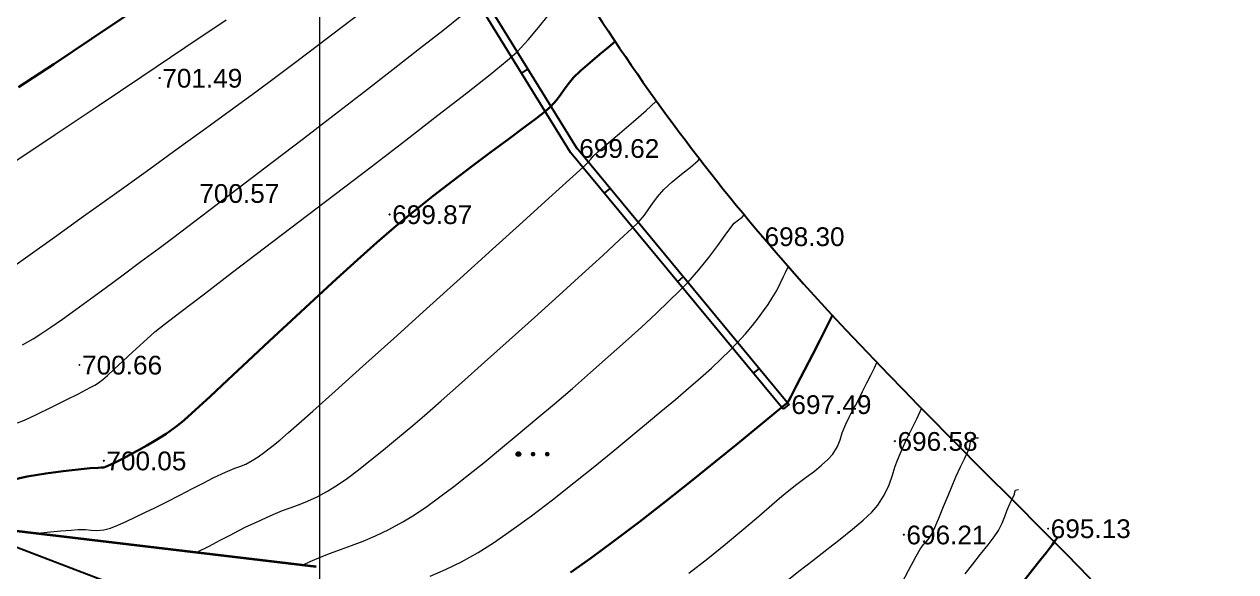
# Model space of a CAD drawing. Header units: feet. Extents: x 3381 to 1374491, y 675186 to 8751562.
# Drawn here: x 686647.5 to 686712.2, y 4376210.6 to 4376239.9 of the extents above; entities that cross this region are included whole.
import ezdxf

# ---------------------------------------------------------------- set-up
doc = ezdxf.new("R2010")
doc.units = ezdxf.units.FT
doc.header["$MEASUREMENT"] = 0
doc.header["$PDMODE"] = 34
doc.header["$PDSIZE"] = 0.01
doc.layers.get('0').update_dxf_attribs({"linetype": 'CONTINUOUS'})
for name, color, linetype in [('0_Point_Height', 2, 'CONTINUOUS'), ('0_Point_Point', 7, 'CONTINUOUS'), ('col bitkisi', 7, 'CONTINUOUS')]:
    doc.layers.add(name, color=color, linetype=linetype)
for name, color, linetype, lineweight in [('ANA HORIZONTAL', 24, 'CONTINUOUS', 30), ('das hasar', 5, 'CONTINUOUS', 0), ('HORIZANTAL', 24, 'CONTINUOUS', 13), ('km setka', 170, 'CONTINUOUS', 15)]:
    doc.layers.add(name, color=color, linetype=linetype, lineweight=lineweight)
doc.styles.get("Standard").update_dxf_attribs({"font": 'arial.ttf', "height": 2.5})
doc.linetypes.add('FENCELINE2', pattern='A,6.35,-2.54,[132,ltypeshp.shx,S=2.54,R=0,X=-2.54,Y=0],-2.54,25.4', length=36.83)

msp = doc.modelspace()

# ---------------------------------------------------------------- hatches: boundary and pattern name
at = {"layer": 'col bitkisi', "ltscale": 1.5}
h = msp.add_hatch(color=256, dxfattribs=at)
edge = h.paths.add_edge_path()
edge.add_arc((686673.92, 4376216.908), 0.125, 0, 360)
h = msp.add_hatch(color=256, dxfattribs=at)
edge = h.paths.add_edge_path()
edge.add_arc((686674.703, 4376216.908), 0.125, 0, 360)
h = msp.add_hatch(color=256, dxfattribs=at)
edge = h.paths.add_edge_path()
edge.add_arc((686675.461, 4376216.908), 0.125, 0, 360)

# ---------------------------------------------------------------- linework, layer by layer
at = {"linetype": 'Continuous'}
for p, q in [((686674.422, 4376237.481), (686674.088, 4376237.26)), ((686678.808, 4376231.103), (686678.503, 4376230.844)), ((686682.726, 4376226.37), (686682.422, 4376226.111)), ((686686.768, 4376221.488), (686686.463, 4376221.229)), ((686688.36, 4376219.565, 697.485), (686688.052, 4376219.31, 697.485))]:
    msp.add_line(p, q, dxfattribs=at)
at = {"linetype": 'Continuous', "elevation": 697.485}
for points in [[(686688.052, 4376219.31), (686676.707, 4376233.014), (686667.822, 4376247.422), (686656.011, 4376267.451), (686645.991, 4376284.39), (686634.865, 4376302.525), (686622.519, 4376323.073)], [(686688.36, 4376219.565), (686677.033, 4376233.247), (686668.165, 4376247.628), (686656.356, 4376267.654), (686646.334, 4376284.596), (686635.207, 4376302.732), (686622.862, 4376323.279)]]:
    msp.add_lwpolyline(points, dxfattribs=at)
msp.add_lwpolyline([(686561.888, 4376144.109), (686604.888, 4376228.109), (686685.888, 4376197.109), (686653.888, 4376116.109)], close=True)
at = {"linetype": 'Continuous'}
msp.add_open_spline([(686613.86, 4376350.079), (686615.681, 4376346.609), (686621.987, 4376334.591), (686631.884, 4376316.609), (686645.879, 4376297.345), (686656.65, 4376277.147), (686667.613, 4376259.262), (686676.741, 4376241.858), (686690.156, 4376223.337), (686706.755, 4376209.048), (686718.29, 4376194.211), (686726.22, 4376183.729), (686737.538, 4376171.81), (686745.787, 4376161.118), (686750.231, 4376155.358)], degree=3, knots=[0, 0, 0, 0, 11.75951, 40.72321, 61.46233, 83.054979, 109.290717, 124.392744, 141.962718, 177.533008, 189.558821, 198.276488, 216.955448, 238.768866, 238.768866, 238.768866, 238.768866], dxfattribs=at)
at = {"layer": '0_Point_Point'}
for p in [(686654.771, 4376236.999, 701.493), (686677.033, 4376233.247, 699.617), (686667.047, 4376229.712, 699.872), (686686.927, 4376228.536, 698.303), (686650.49, 4376221.676, 700.658), (686688.36, 4376219.565, 697.485), (686694.026, 4376217.601, 696.581), (686651.788, 4376216.558, 700.055), (686702.206, 4376212.939, 695.126), (686694.502, 4376212.604, 696.212)]:
    msp.add_point(p, dxfattribs=at)
at = {"layer": 'ANA HORIZONTAL', "color": 16, "lineweight": 30}
for points, elevation in [([(686647.234, 4376236.504), (686649.118, 4376237.743), (686651.134, 4376239.086), (686653.23, 4376240.496)], 702.5), ([(686646.672, 4376215.49), (686647.687, 4376215.707), (686648.683, 4376215.877), (686649.612, 4376216.004), (686650.423, 4376216.094), (686651.066, 4376216.153), (686651.493, 4376216.184), (686651.652, 4376216.194), (686651.72, 4376216.192), (686651.787, 4376216.192), (686651.88, 4376216.228), (686652.008, 4376216.285), (686652.158, 4376216.356), (686652.46, 4376216.502), (686652.851, 4376216.701), (686653.27, 4376216.925), (686653.637, 4376217.125), (686654.074, 4376217.363), (686654.57, 4376217.65), (686655.117, 4376217.997), (686655.705, 4376218.414), (686656.081, 4376218.728), (686656.681, 4376219.266), (686657.47, 4376219.993), (686658.413, 4376220.872), (686659.475, 4376221.866), (686660.62, 4376222.938), (686661.813, 4376224.053), (686663.019, 4376225.175), (686664.202, 4376226.265), (686665.328, 4376227.289), (686666.362, 4376228.209), (686667.267, 4376228.99), (686668.292, 4376229.835), (686669.355, 4376230.68), (686670.426, 4376231.51), (686671.476, 4376232.308), (686672.475, 4376233.057), (686673.393, 4376233.74), (686674.199, 4376234.341), (686674.865, 4376234.843), (686675.36, 4376235.23), (686675.654, 4376235.484), (686675.958, 4376235.816), (686676.174, 4376236.106), (686676.359, 4376236.383), (686676.571, 4376236.677), (686676.866, 4376237.02), (686677.243, 4376237.383), (686677.728, 4376237.809), (686678.246, 4376238.247), (686678.723, 4376238.646), (686679.082, 4376238.956)], 700), ([(686676.697, 4376210.587), (686677.796, 4376211.355), (686679.042, 4376212.274), (686680.384, 4376213.296), (686681.767, 4376214.375), (686683.139, 4376215.462), (686684.447, 4376216.512), (686685.637, 4376217.478), (686686.657, 4376218.312), (686687.453, 4376218.967), (686687.972, 4376219.397), (686688.161, 4376219.554), (686688.228, 4376219.613), (686688.28, 4376219.662), (686688.333, 4376219.73), (686688.459, 4376219.972), (686688.773, 4376220.581), (686689.193, 4376221.395), (686689.633, 4376222.251), (686690.009, 4376222.986), (686690.237, 4376223.437), (686690.404, 4376223.758), (686690.539, 4376224.006), (686690.661, 4376224.259), (686690.686, 4376224.324)], 697.5), ([(686700.87, 4376210.092), (686701.361, 4376210.721), (686701.78, 4376211.252), (686702.091, 4376211.643), (686702.257, 4376211.853), (686702.429, 4376212.082), (686702.569, 4376212.269), (686702.677, 4376212.415)], 695)]:
    msp.add_lwpolyline(points, dxfattribs=dict(at, elevation=elevation))
at = {"layer": 'col bitkisi', "lineweight": 13, "ltscale": 1.5}
msp.add_circle((686673.92, 4376216.908), 0.125, dxfattribs=at)
at = {"layer": 'das hasar', "color": 0, "linetype": 'FENCELINE2', "lineweight": 35, "ltscale": 0.35, "elevation": 696.134}
msp.add_lwpolyline([(686605.977, 4376217.704), (686663.125, 4376210.914)], dxfattribs=at)
at = {"layer": 'HORIZANTAL', "color": 16, "linetype": 'Continuous', "lineweight": 20}
for points, elevation in [([(686646.53, 4376226.623), (686647.735, 4376227.485), (686649.146, 4376228.496), (686650.705, 4376229.614), (686652.356, 4376230.799), (686654.04, 4376232.011), (686655.7, 4376233.209), (686657.28, 4376234.352), (686658.72, 4376235.399), (686659.965, 4376236.309), (686660.956, 4376237.043), (686662.089, 4376237.894), (686663.271, 4376238.786), (686664.465, 4376239.693), (686665.637, 4376240.588)], 701.5), ([(686647.032, 4376232.533), (686649.191, 4376233.981), (686651.477, 4376235.514), (686653.813, 4376237.081), (686656.119, 4376238.628), (686658.317, 4376240.103)], 702), ([(686647.186, 4376218.576), (686647.554, 4376218.73), (686648.2, 4376219.033), (686648.989, 4376219.414), (686649.781, 4376219.804), (686650.441, 4376220.134), (686650.83, 4376220.335), (686651.095, 4376220.478), (686651.3, 4376220.593), (686651.499, 4376220.718), (686651.742, 4376220.893), (686651.99, 4376221.105), (686652.346, 4376221.439), (686652.793, 4376221.866), (686653.315, 4376222.359), (686653.896, 4376222.891), (686654.518, 4376223.432), (686655.016, 4376223.829), (686655.917, 4376224.527), (686657.155, 4376225.475), (686658.663, 4376226.626), (686660.373, 4376227.929), (686662.22, 4376229.335), (686664.135, 4376230.796), (686666.052, 4376232.262), (686667.905, 4376233.683), (686669.626, 4376235.011), (686671.148, 4376236.196), (686672.405, 4376237.189), (686673.329, 4376237.941), (686673.854, 4376238.403), (686674.446, 4376239.032), (686675.001, 4376239.692), (686675.503, 4376240.339)], 700.5), ([(686647.443, 4376222.744), (686648.013, 4376223.065), (686648.428, 4376223.331), (686648.952, 4376223.688), (686649.576, 4376224.124), (686650.286, 4376224.633), (686651.072, 4376225.203), (686651.923, 4376225.825), (686652.825, 4376226.492), (686653.768, 4376227.192), (686654.741, 4376227.918), (686655.522, 4376228.505), (686656.57, 4376229.297), (686657.835, 4376230.256), (686659.267, 4376231.346), (686660.819, 4376232.53), (686662.441, 4376233.771), (686664.084, 4376235.032), (686665.699, 4376236.276), (686667.237, 4376237.467), (686668.648, 4376238.567), (686669.885, 4376239.539), (686670.897, 4376240.347)], 701), ([(686648.271, 4376212.679), (686648.77, 4376212.742), (686649.488, 4376212.813), (686650.048, 4376212.856), (686650.415, 4376212.881), (686650.8, 4376212.88), (686651.105, 4376212.845), (686651.405, 4376212.822), (686651.779, 4376212.861), (686652.141, 4376212.958), (686652.536, 4376213.11), (686652.973, 4376213.307), (686653.462, 4376213.54), (686654.013, 4376213.801), (686654.517, 4376214.043), (686655.149, 4376214.359), (686655.84, 4376214.712), (686656.523, 4376215.064), (686657.132, 4376215.379), (686657.597, 4376215.619), (686657.852, 4376215.749), (686658.093, 4376215.862), (686658.285, 4376215.949), (686658.529, 4376216.056), (686658.773, 4376216.151), (686659.05, 4376216.251), (686659.363, 4376216.38), (686659.712, 4376216.562), (686660.021, 4376216.761), (686660.365, 4376217.012), (686660.749, 4376217.313), (686661.176, 4376217.662), (686661.651, 4376218.058), (686662.082, 4376218.435), (686662.938, 4376219.2), (686664.14, 4376220.278), (686665.608, 4376221.599), (686667.262, 4376223.089), (686669.022, 4376224.678), (686670.81, 4376226.293), (686672.545, 4376227.862), (686674.149, 4376229.313), (686675.541, 4376230.574), (686676.643, 4376231.573), (686677.374, 4376232.238), (686677.654, 4376232.496), (686677.784, 4376232.662), (686677.914, 4376232.828), (686678.144, 4376233.03), (686678.651, 4376233.463), (686679.327, 4376234.038), (686680.06, 4376234.667), (686680.743, 4376235.264), (686681.264, 4376235.74), (686681.291, 4376235.769)], 699.5), ([(686656.759, 4376211.67), (686657.406, 4376211.995), (686658.003, 4376212.305), (686658.531, 4376212.585), (686658.989, 4376212.825), (686659.374, 4376213.019), (686659.817, 4376213.229), (686660.163, 4376213.388), (686660.512, 4376213.542), (686660.961, 4376213.739), (686661.332, 4376213.889), (686661.74, 4376214.036), (686662.183, 4376214.197), (686662.663, 4376214.388), (686663.18, 4376214.626), (686663.734, 4376214.925), (686664.244, 4376215.245), (686664.794, 4376215.629), (686665.388, 4376216.074), (686666.03, 4376216.578), (686666.723, 4376217.14), (686667.471, 4376217.759), (686668.278, 4376218.432), (686668.913, 4376218.974), (686669.802, 4376219.753), (686670.889, 4376220.716), (686672.118, 4376221.812), (686673.432, 4376222.991), (686674.777, 4376224.202), (686676.094, 4376225.395), (686677.328, 4376226.517), (686678.423, 4376227.518), (686679.323, 4376228.348), (686679.971, 4376228.954), (686680.311, 4376229.288), (686680.645, 4376229.677), (686680.888, 4376230.007), (686681.099, 4376230.318), (686681.342, 4376230.648), (686681.679, 4376231.035), (686682.129, 4376231.458), (686682.63, 4376231.864), (686683.115, 4376232.243), (686683.519, 4376232.587), (686683.595, 4376232.676)], 699), ([(686662.425, 4376210.997), (686662.81, 4376211.167), (686663.393, 4376211.423), (686663.89, 4376211.625), (686664.429, 4376211.822), (686665.01, 4376212.03), (686665.632, 4376212.265), (686666.297, 4376212.542), (686667.005, 4376212.878), (686667.756, 4376213.289), (686668.375, 4376213.672), (686669.031, 4376214.116), (686669.728, 4376214.619), (686670.467, 4376215.18), (686671.253, 4376215.797), (686672.087, 4376216.47), (686672.972, 4376217.197), (686673.91, 4376217.976), (686674.906, 4376218.806), (686675.846, 4376219.598), (686676.808, 4376220.423), (686677.773, 4376221.263), (686678.722, 4376222.1), (686679.635, 4376222.917), (686680.491, 4376223.696), (686681.272, 4376224.42), (686681.958, 4376225.07), (686682.53, 4376225.629), (686682.967, 4376226.079), (686683.555, 4376226.747), (686684.095, 4376227.42), (686684.57, 4376228.053), (686684.964, 4376228.598), (686685.261, 4376229.01), (686685.443, 4376229.243), (686685.666, 4376229.427), (686685.861, 4376229.559), (686685.976, 4376229.695)], 698.5), ([(686669.214, 4376210.389), (686670.024, 4376210.74), (686670.878, 4376211.156), (686671.778, 4376211.652), (686672.598, 4376212.171), (686673.557, 4376212.839), (686674.615, 4376213.618), (686675.734, 4376214.474), (686676.874, 4376215.37), (686677.997, 4376216.269), (686679.064, 4376217.136), (686680.034, 4376217.934), (686680.871, 4376218.627), (686681.533, 4376219.18), (686682.304, 4376219.827), (686683.008, 4376220.428), (686683.648, 4376220.987), (686684.228, 4376221.507), (686684.748, 4376221.992), (686685.213, 4376222.445), (686685.624, 4376222.87), (686686.045, 4376223.337), (686686.415, 4376223.775), (686686.737, 4376224.183), (686687.015, 4376224.56), (686687.254, 4376224.903), (686687.458, 4376225.213), (686687.714, 4376225.652), (686687.921, 4376226.06), (686688.076, 4376226.395), (686688.176, 4376226.612), (686688.257, 4376226.766), (686688.321, 4376226.889), (686688.336, 4376226.928)], 698), ([(686683.023, 4376210.55), (686684.03, 4376211.33), (686684.979, 4376212.098), (686685.853, 4376212.828), (686686.635, 4376213.497), (686687.309, 4376214.081), (686687.857, 4376214.554), (686688.263, 4376214.893), (686688.793, 4376215.305), (686689.282, 4376215.673), (686689.723, 4376216.006), (686690.11, 4376216.317), (686690.438, 4376216.615), (686690.7, 4376216.913), (686690.954, 4376217.319), (686691.095, 4376217.676), (686691.214, 4376218.051), (686691.4, 4376218.512), (686691.583, 4376218.887), (686691.748, 4376219.204), (686691.91, 4376219.509), (686692.088, 4376219.846), (686692.298, 4376220.262), (686692.526, 4376220.715), (686692.737, 4376221.133), (686692.924, 4376221.512), (686693.059, 4376221.804)], 697), ([(686688.163, 4376210.076), (686688.892, 4376210.65), (686689.642, 4376211.232), (686690.386, 4376211.808), (686691.1, 4376212.366), (686691.755, 4376212.895), (686692.327, 4376213.381), (686692.788, 4376213.813), (686693.112, 4376214.179), (686693.456, 4376214.722), (686693.71, 4376215.269), (686693.893, 4376215.778), (686694.027, 4376216.204), (686694.13, 4376216.504), (686694.255, 4376216.804), (686694.352, 4376217.043), (686694.481, 4376217.342), (686694.65, 4376217.695), (686694.913, 4376218.231), (686695.204, 4376218.825), (686695.45, 4376219.342)], 696.5), ([(686694.214, 4376209.683), (686694.756, 4376210.701), (686695.16, 4376211.463), (686695.372, 4376211.841), (686695.549, 4376212.075), (686695.701, 4376212.249), (686695.846, 4376212.426), (686696.006, 4376212.67), (686696.16, 4376212.989), (686696.375, 4376213.494), (686696.623, 4376214.103), (686696.877, 4376214.735), (686697.109, 4376215.308), (686697.292, 4376215.74), (686697.519, 4376216.226), (686697.733, 4376216.658), (686697.904, 4376217.004), (686698.002, 4376217.23), (686698.038, 4376217.427), (686698.05, 4376217.593), (686698.107, 4376217.717), (686698.305, 4376217.782), (686698.488, 4376217.785)], 696), ([(686697.77, 4376210.514), (686698.175, 4376211.033), (686698.597, 4376211.559), (686698.995, 4376212.057), (686699.328, 4376212.49), (686699.553, 4376212.824), (686699.753, 4376213.218), (686699.898, 4376213.577), (686700.007, 4376213.888), (686700.103, 4376214.138), (686700.235, 4376214.418), (686700.348, 4376214.648), (686700.407, 4376214.775), (686700.429, 4376214.893), (686700.452, 4376214.984), (686700.535, 4376215.005), (686700.615, 4376215.013)], 695.5)]:
    msp.add_lwpolyline(points, dxfattribs=dict(at, elevation=elevation))
at = {"layer": 'km setka', "flags": 128}
msp.add_lwpolyline([(686663.306, 4376427.956), (686663.306, 4375972.172)], dxfattribs=at)

# ---------------------------------------------------------------- texts
at = {"layer": '0_Point_Height', "color": 0}
for s, p in [('701.49', (686654.907, 4376236.485, 701.493)), ('699.62', (686677.169, 4376232.733, 699.617)), ('700.57', (686656.884, 4376230.33, 700.574)), ('699.87', (686667.183, 4376229.198, 699.872)), ('698.30', (686687.063, 4376228.022, 698.303)), ('700.66', (686650.626, 4376221.162, 700.658)), ('697.49', (686688.496, 4376219.051, 697.485)), ('696.58', (686694.162, 4376217.087, 696.581)), ('700.05', (686651.924, 4376216.044, 700.055)), ('695.13', (686702.342, 4376212.425, 695.126)), ('696.21', (686694.638, 4376212.09, 696.212))]:
    msp.add_text(s, height=1, dxfattribs=at).set_placement(p)

doc.saveas('drawing.dxf')
